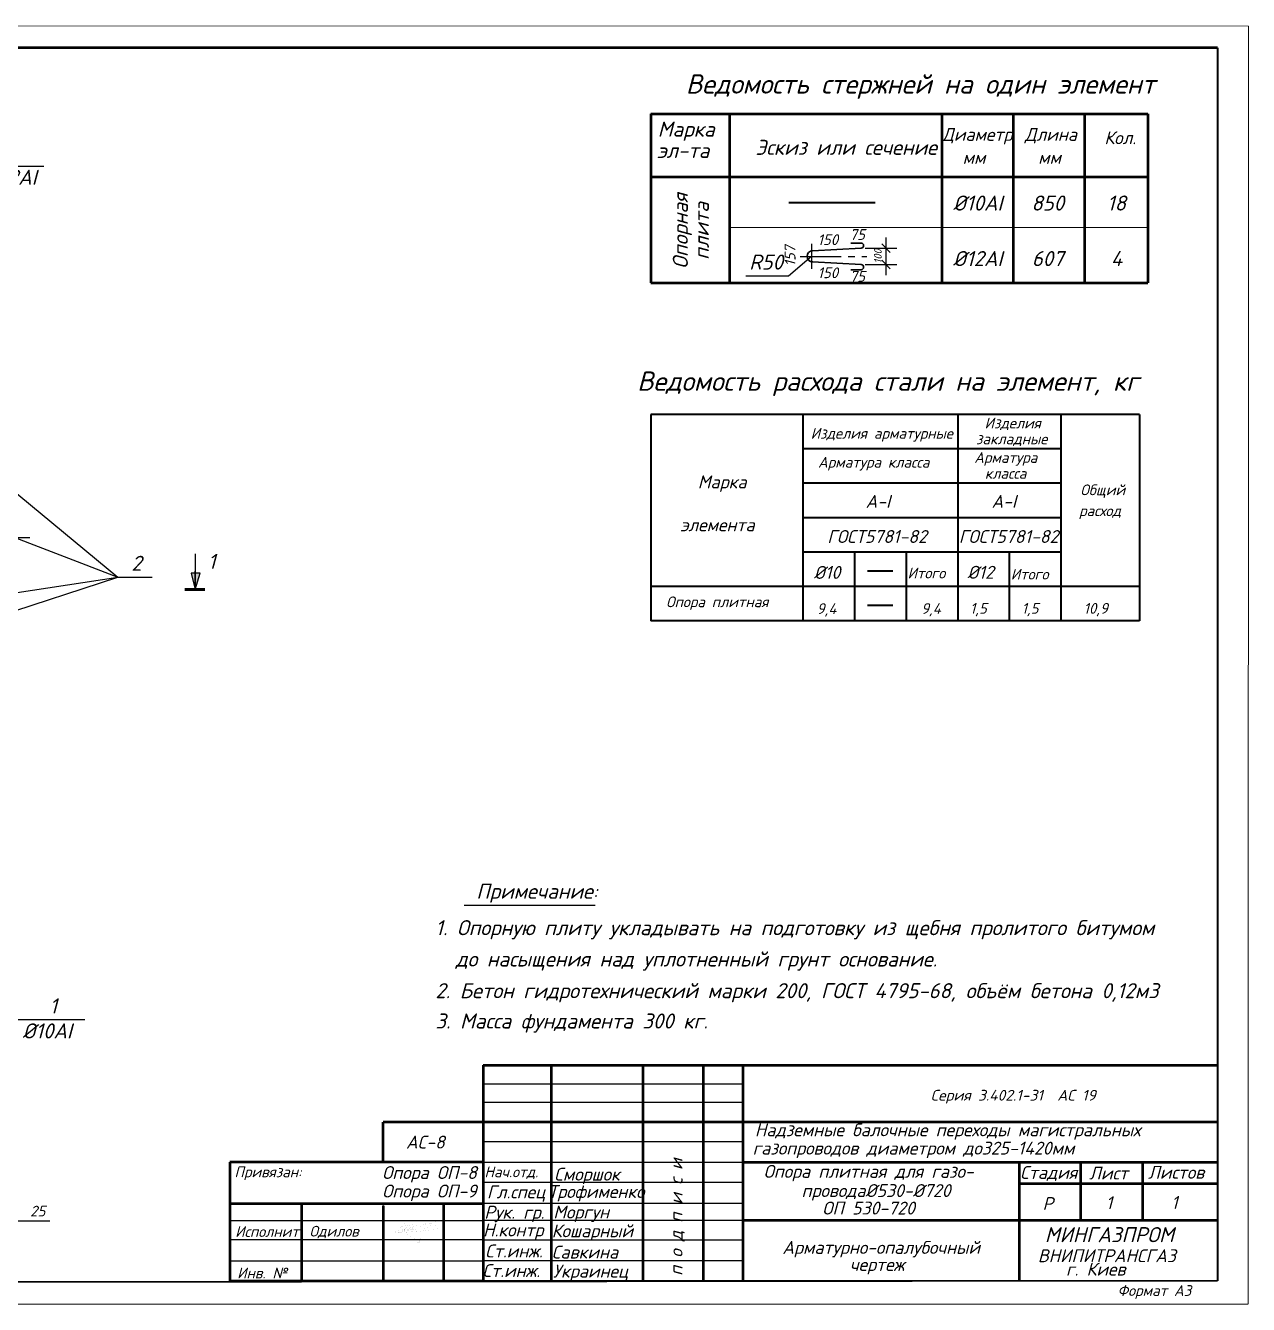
# Model space of a CAD drawing. Extents: x 108150 to 142535, y -18867 to -9422.
# Drawn here: x 137239.1 to 137523.2, y -16375.4 to -16078.3 of the extents above; entities that cross this region are included whole.
import ezdxf

# ---------------------------------------------------------------- set-up
doc = ezdxf.new("R2010")
doc.units = 0
doc.header["$MEASUREMENT"] = 0
doc.header["$PDMODE"] = 32
doc.header["$PDSIZE"] = 0.6
doc.linetypes.add('CENTER2', pattern=[28.575, 19.05, -3.175, 3.175, -3.175])
for name, color, linetype, lineweight in [('Выносные', 8, 'Continuous', 15), ('надписи', 2, 'Continuous', 15), ('Основные', 4, 'Continuous', 40), ('Разм.', 8, 'Continuous', 15), ('Рамки', 6, 'Continuous', 40), ('Текст', 2, 'Continuous', 15)]:
    doc.layers.add(name, color=color, linetype=linetype, lineweight=lineweight)
doc.styles.add('romand.shx', font='romand.shx', dxfattribs={"oblique": 15, "height": 2.5})
doc.styles.add('ГОСТ', font='isocpeur.ttf', dxfattribs={"oblique": 15, "height": 2.5})
doc.styles.add('ГОСТ2.5', font='isocpeur.ttf', dxfattribs={"oblique": 15, "height": 2.5})
doc.styles.add('ГОСТ3', font='isocpeur.ttf', dxfattribs={"oblique": 15, "height": 3})
doc.styles.add('ГОСТ3.5', font='isocpeur.ttf', dxfattribs={"oblique": 15, "height": 3.5})
doc.dimstyles.new('25', dxfattribs={"dimtxt": 2.7, "dimasz": 2, "dimexe": 2.5, "dimexo": 1, "dimgap": 1, "dimtad": 1, "dimdec": 0, "dimlfac": 25, "dimtxsty": 'ГОСТ', "dimblk": 'OBLIQUE', "dimcen": 25, "dimdle": 2.5, "dimclrd": 256, "dimclre": 256, "dimclrt": 2, "dimadec": 0, "dimazin": 0, "dimtfac": 1, "dimtdec": 0, "dimtmove": 0, "dimatfit": 3, "dimldrblk": 'DOTSMALL', "dimlwd": -1, "dimlwe": -1, "dimarcsym": 0})

# ---------------------------------------------------------------- blocks, each defined once
blk = doc.blocks.new('_Oblique')
at = {"color": 0, "linetype": 'ByBlock', "lineweight": -2}
blk.add_line((-0.5, -0.5), (0.5, 0.5), dxfattribs=at)
blk = doc.blocks.new('*D3260')
at = {"linetype": 'Continuous', "transparency": 16777216}
for p, q in [((137234.02, -16344.3), (137234.02, -16358.48)), ((137233.02, -16351.53), (137233.02, -16358.48)), ((137233.02, -16355.98), (137231.02, -16355.98)), ((137233.02, -16355.98), (137234.02, -16355.98)), ((137234.02, -16355.98), (137244.72, -16355.98))]:
    blk.add_line(p, q, dxfattribs=at)
at = {"layer": 'Defpoints', "color": 0, "linetype": 'Continuous', "lineweight": 0, "transparency": 16777216}
for p in [(137234.02, -16343.3), (137233.02, -16350.53), (137233.02, -16355.98)]:
    blk.add_point(p, dxfattribs=at)
at = {"linetype": 'Continuous', "transparency": 16777216, "xscale": 2, "yscale": 2, "zscale": 2}
blk.add_blockref('_Oblique', (137233.02, -16355.98), dxfattribs=at)
at = {"linetype": 'Continuous', "transparency": 16777216, "xscale": 2, "yscale": 2, "zscale": 2, "rotation": 180}
blk.add_blockref('_Oblique', (137234.02, -16355.98), dxfattribs=at)
at = {"color": 2, "linetype": 'Continuous', "lineweight": -2, "transparency": 16777216, "insert": (137241.88, -16353.73), "char_height": 2.5, "attachment_point": 5, "style": 'ГОСТ'}
blk.add_mtext('25', dxfattribs=at)
blk = doc.blocks.new('_DotSmall')
at = {"color": 0, "linetype": 'ByBlock', "lineweight": 15, "const_width": 0.5}
blk.add_lwpolyline([(-0.0625, 0, 1), (0.0625, 0, 1)], format="xyb", close=True, dxfattribs=at)
blk = doc.blocks.new('*D3267')
at = {"linetype": 'Continuous', "transparency": 16777216}
for p, q in [((137438.98, -16136.3), (137438.98, -16127.5)), ((137434.17, -16130), (137441.48, -16130)), ((137434.17, -16133.8), (137441.48, -16133.8))]:
    blk.add_line(p, q, dxfattribs=at)
at = {"layer": 'Defpoints', "color": 0, "linetype": 'Continuous', "lineweight": 0, "transparency": 16777216}
for p in [(137433.17, -16130), (137438.98, -16130), (137433.17, -16133.8)]:
    blk.add_point(p, dxfattribs=at)
at = {"linetype": 'Continuous', "transparency": 16777216, "xscale": 2, "yscale": 2, "zscale": 2}
for p, rotation in [((137438.98, -16130), 90), ((137438.98, -16133.8), 270)]:
    blk.add_blockref('_Oblique', p, dxfattribs=dict(at, rotation=rotation))
at = {"color": 2, "linetype": 'Continuous', "lineweight": -2, "transparency": 16777216, "insert": (137437.09, -16131.9), "char_height": 2.5, "attachment_point": 5, "rotation": 90, "style": 'ГОСТ'}
blk.add_mtext('{\\H0.71429x;100}', dxfattribs=at)

msp = doc.modelspace()

# ---------------------------------------------------------------- hatches: boundary and pattern name
at = {"layer": 'Разм.', "lineweight": 25, "ltscale": 0.5}
h = msp.add_hatch(color=252, dxfattribs=at)
h.paths.add_polyline_path([(137278.4826, -16209.2764), (137279.5905, -16205.4979), (137278.4865, -16205.4968)])
h.paths.add_polyline_path([(137278.4826, -16209.2764), (137278.4865, -16205.4968), (137277.5365, -16205.4958)])

# ---------------------------------------------------------------- linework, layer by layer
at = {"color": 4, "lineweight": 50}
for p, q in [((137384.3523, -16098.7983), (137384.3523, -16138.0815)), ((137402.5918, -16098.7983), (137402.5918, -16138.0815)), ((137451.9442, -16098.8027), (137451.9457, -16138.0859)), ((137468.5293, -16098.8027), (137468.5293, -16138.0859)), ((137485.1139, -16098.802), (137485.1139, -16138.0851)), ((137499.7787, -16098.802), (137499.7787, -16138.0851)), ((137345.3525, -16319.8466), (137516.0256, -16319.8466)), ((137345.3525, -16319.8466), (137345.3525, -16369.9289)), ((137361.1708, -16319.9469), (137361.1708, -16369.9289)), ((137382.4954, -16319.9469), (137382.4954, -16369.9289)), ((137396.5098, -16319.9469), (137396.5098, -16369.9289)), ((137405.7371, -16319.9469), (137405.7371, -16369.9289)), ((137345.5476, -16333.0935), (137322.1152, -16333.0935)), ((137322.1152, -16342.3503), (137322.1152, -16333.0935)), ((137516.0256, -16333.0935), (137345.5476, -16333.0935)), ((137345.3553, -16342.3503), (137286.5057, -16342.3503)), ((137286.5057, -16342.3503), (137286.5057, -16369.9202)), ((137516.0256, -16342.4064), (137405.7371, -16342.4064)), ((137469.8851, -16342.4064), (137469.8851, -16369.9289)), ((137484.1857, -16342.4064), (137484.1857, -16355.9215)), ((137498.5736, -16342.4064), (137498.5736, -16355.9215)), ((137469.8587, -16347.2853), (137515.7391, -16347.2853)), ((137345.3553, -16352.0523), (137286.5057, -16352.0523)), ((137303.1598, -16352.0523), (137303.1598, -16369.9251)), ((137322.1152, -16352.4877), (137322.1152, -16369.8969)), ((137336.1835, -16352.0205), (137336.1835, -16369.846)), ((137516.0256, -16355.9215), (137405.7371, -16355.9215)), ((137286.5057, -16369.9251), (137345.3419, -16369.9251))]:
    msp.add_line(p, q, dxfattribs=at)
at = {"color": 4, "lineweight": 20}
for p, q in [((137468.5293, -16098.8027), (137468.5293, -16138.0859)), ((137468.5293, -16098.8027), (137468.5293, -16138.0859)), ((137468.5293, -16098.8027), (137468.5293, -16138.0859)), ((137485.1139, -16098.802), (137485.1139, -16138.0851))]:
    msp.add_line(p, q, dxfattribs=at)
at = {"color": 3, "linetype": 'Continuous'}
for p, q in [((137230.0656, -16110.9667), (137243.2997, -16110.9667)), ((137421.6866, -16131.8957), (137416.3379, -16136.4745)), ((137416.3379, -16136.4745), (137406.4421, -16136.4745)), ((137182.019, -16176.3122), (137260.4775, -16206.4585)), ((137224.019, -16176.3122), (137260.4775, -16206.4585)), ((137182.019, -16218.3122), (137260.4775, -16206.4585)), ((137224.019, -16218.3122), (137260.4775, -16206.4585)), ((137260.4775, -16206.4585), (137268.4319, -16206.4585)), ((137252.7877, -16309.3017), (137171.6387, -16309.3017))]:
    msp.add_line(p, q, dxfattribs=at)
at = {"color": 2, "lineweight": 20}
for p, q in [((137384.3337, -16119.2582), (137384.3523, -16119.2582)), ((137384.3283, -16125.1859), (137384.3523, -16125.1859)), ((137402.5918, -16125.1859), (137499.7787, -16125.1895)), ((137384.3222, -16131.9247), (137384.3523, -16131.9247)), ((137384.3166, -16138.0815), (137384.3523, -16138.0815))]:
    msp.add_line(p, q, dxfattribs=at)
at = {"color": 3, "linetype": 'Continuous', "lineweight": 40}
for p, q in [((137416.3853, -16119.3872), (137436.4607, -16119.3872)), ((137434.6497, -16204.9711), (137440.5449, -16204.9711)), ((137434.6497, -16212.9711), (137440.5449, -16212.9711))]:
    msp.add_line(p, q, dxfattribs=at)
at = {"color": 4, "linetype": 'CENTER2', "lineweight": 25, "ltscale": 0.5}
for p, q in [((137421.6866, -16128.9803), (137421.6866, -16134.8112)), ((137419.0528, -16131.8957), (137434.4949, -16131.8957))]:
    msp.add_line(p, q, dxfattribs=at)
at = {"color": 3, "linetype": 'Continuous', "lineweight": 30}
for p, q in [((137433.1729, -16129.9957), (137421.8954, -16130.5996)), ((137433.1729, -16128.7957), (137430.7729, -16128.7957)), ((137433.1729, -16133.7957), (137421.8954, -16133.1918)), ((137433.1729, -16134.9957), (137430.7729, -16134.9957))]:
    msp.add_line(p, q, dxfattribs=at)
at = {"color": 4, "linetype": 'CENTER2', "lineweight": 25}
msp.add_line((137240.019, -16197.3122), (137166.019, -16197.3122), dxfattribs=at)
at = {"color": 4}
for p, q in [((137516.0256, -16319.8466), (137516.0256, -16333.0935)), ((137405.7066, -16324.203), (137345.4145, -16324.203)), ((137405.7066, -16337.6717), (137345.4145, -16337.6717)), ((137405.7066, -16347.0758), (137345.4145, -16347.0758)), ((137322.1152, -16369.8521), (137322.1152, -16352.4877)), ((137405.7066, -16351.9734), (137345.4145, -16351.9734)), ((137345.3553, -16355.9971), (137286.5057, -16355.9971)), ((137345.3553, -16360.3683), (137286.5057, -16360.3683)), ((137405.7066, -16360.4629), (137345.4145, -16360.4629)), ((137345.3553, -16365.3792), (137286.5057, -16365.3792)), ((137322.1152, -16366.0489), (137322.1152, -16369.8521)), ((137516.0256, -16369.9479), (137345.5476, -16369.9479))]:
    msp.add_line(p, q, dxfattribs=at)
at = {"color": 4, "lineweight": 25}
for p, q in [((137405.7371, -16328.5293), (137345.4145, -16328.5293)), ((137405.7371, -16342.4064), (137345.5476, -16342.4064)), ((137405.7371, -16355.9215), (137345.3525, -16355.9215)), ((137405.7371, -16365.3073), (137345.4145, -16365.3073))]:
    msp.add_line(p, q, dxfattribs=at)
at = {"color": 1, "linetype": 'Continuous', "lineweight": 0}
msp.add_line((137322.1152, -16352.4877), (137322.1152, -16352.0523), dxfattribs=at)
at = {"lineweight": 25, "const_width": 0.00781}
msp.add_lwpolyline([(137327.2045, -16356.7059), (137327.0692, -16356.5437), (137326.9611, -16356.5138), (137326.8644, -16356.487), (137326.6736, -16356.4925), (137326.4394, -16356.4992), (137326.3214, -16356.5026), (137325.9921, -16356.5936), (137325.7951, -16356.6947), (137325.5174, -16356.8372), (137325.4969, -16357.0193), (137325.4813, -16357.1589), (137325.5129, -16357.3226), (137325.6354, -16357.445), (137325.7898, -16357.5993), (137326.0507, -16357.7323), (137326.2796, -16358.0144), (137326.5405, -16358.2378), (137326.6593, -16358.3396), (137326.6416, -16358.472), (137326.5671, -16358.5465), (137326.4872, -16358.5518), (137326.2743, -16358.6369), (137326.0294, -16358.6848), (137325.8101, -16358.7277), (137325.5608, -16358.8072), (137325.2573, -16358.8551), (137324.9279, -16358.9071), (137324.5811, -16358.8924), (137324.3524, -16358.8826), (137324.4108, -16358.8019), (137324.9379, -16358.5997), (137325.4407, -16358.4068), (137325.7791, -16358.3123), (137326.189, -16358.198), (137326.4926, -16358.0782), (137326.8026, -16357.956), (137327.0303, -16357.876), (137327.1562, -16357.8318), (137327.3072, -16357.7111), (137327.419, -16357.6738), (137327.5148, -16357.594), (137327.5628, -16357.5035), (137327.6306, -16357.3754), (137327.5773, -16357.3472), (137327.5468, -16357.3971), (137327.502, -16357.4703), (137327.4568, -16357.5443), (137327.4001, -16357.6371), (137327.3072, -16357.7111), (137327.2752, -16357.8388), (137327.206, -16357.9399), (137327.1261, -16358.0566), (137327.0942, -16358.19), (137327.0995, -16358.3177), (137327.1399, -16358.3727), (137327.18, -16358.3928), (137327.2802, -16358.4095), (137327.3859, -16358.4271), (137327.4773, -16358.4128), (137327.5647, -16358.3992), (137327.6778, -16358.356), (137327.7468, -16358.3297), (137327.8276, -16358.2989), (137328.0419, -16358.1657), (137328.1855, -16358.1023), (137328.2623, -16358.0456), (137328.3396, -16357.9885), (137328.4052, -16357.94), (137328.4621, -16357.898), (137328.5596, -16357.8018), (137328.6421, -16357.7206), (137328.7467, -16357.6516), (137328.8336, -16357.4847), (137328.8638, -16357.4266), (137328.8424, -16357.4101), (137328.8108, -16357.4062), (137328.7676, -16357.4008), (137328.6977, -16357.414), (137328.6399, -16357.4338), (137328.5486, -16357.4649), (137328.4144, -16357.5106), (137328.3624, -16357.5547), (137328.2875, -16357.5993), (137328.2138, -16357.6611), (137328.1519, -16357.713), (137328.0665, -16357.7846), (137328.0337, -16357.8753), (137327.9717, -16357.9839), (137327.9448, -16358.0948), (137327.9482, -16358.1754), (137328.0087, -16358.2594), (137328.1006, -16358.2705), (137328.2694, -16358.2557), (137328.3791, -16358.2326), (137328.5066, -16358.2056), (137328.6702, -16358.1335), (137328.7885, -16358.0813), (137328.8814, -16358.0403), (137329.2319, -16357.8487), (137329.5657, -16357.6354), (137329.6761, -16357.5314), (137329.8531, -16357.3585), (137329.9768, -16357.2376), (137330.095, -16357.0896), (137330.0814, -16357.0455), (137330.0339, -16357.0285), (137329.9524, -16357.0285), (137329.8845, -16357.0489), (137329.7191, -16357.0984), (137329.5722, -16357.1778), (137329.4173, -16357.2615), (137329.3074, -16357.3474), (137329.1593, -16357.4634), (137329.0257, -16357.6188), (137328.9136, -16357.819), (137328.9016, -16357.8976), (137328.8973, -16357.9258), (137328.9229, -16357.9764), (137328.9556, -16357.9998), (137328.9976, -16358.0298), (137329.1188, -16358.019), (137329.2548, -16358.0068), (137329.6556, -16357.9253), (137330.0475, -16357.7848), (137330.4777, -16357.5975), (137331.2733, -16357.0896), (137331.8107, -16356.705), (137331.8836, -16356.6257), (137331.9372, -16356.5015), (137331.9393, -16356.4158), (137331.9029, -16356.3858), (137331.8493, -16356.3751), (137331.7764, -16356.3901), (137331.6607, -16356.4265), (137331.5492, -16356.4801), (137330.8461, -16356.9921), (137330.411, -16357.4227), (137330.3264, -16357.5558), (137330.3075, -16357.6205), (137330.2995, -16357.6751), (137330.2834, -16357.7847), (137330.294, -16357.8875), (137330.3304, -16357.9347), (137330.4451, -16357.9792), (137330.572, -16357.994), (137330.816, -16357.9859), (137331.0509, -16357.9493), (137331.2614, -16357.8909), (137331.3996, -16357.8526), (137331.8627, -16357.6315), (137332.1266, -16357.4372), (137332.4147, -16357.1457), (137332.5571, -16356.8716), (137332.6404, -16356.6044), (137332.637, -16356.3788), (137332.5953, -16356.24), (137332.5271, -16356.1332), (137332.4422, -16356.1006), (137332.3025, -16356.0469), (137332.1111, -16356.0331), (137331.9412, -16356.0657), (137331.8039, -16356.1049), (137331.7516, -16356.1506), (137331.658, -16356.2007), (137331.5817, -16356.2682), (137331.495, -16356.3449), (137331.4663, -16356.4032), (137331.4473, -16356.4416), (137331.4706, -16356.499), (137331.5294, -16356.5273), (137331.5926, -16356.5577), (137331.6285, -16356.575), (137331.8344, -16356.6514), (137332.0196, -16356.6949), (137332.2548, -16356.7058), (137332.5466, -16356.7193), (137332.8648, -16356.6949), (137333.0537, -16356.6805), (137333.3462, -16356.6274), (137333.7216, -16356.547), (137333.9863, -16356.4635), (137334.0873, -16356.3973), (137334.1972, -16356.3254), (137334.2267, -16356.2128), (137334.1814, -16356.1084), (137334.0908, -16356.0214), (137333.9863, -16355.9831), (137333.9097, -16355.896), (137333.8716, -16355.8706), (137333.8346, -16355.8802), (137333.7852, -16355.9035), (137333.7276, -16355.9501), (137333.6673, -16356.0118), (137333.63, -16356.0499), (137333.5825, -16356.0984), (137333.3549, -16356.3293), (137333.2462, -16356.4694), (137333.147, -16356.5974), (137333.0116, -16356.7721), (137332.7887, -16357.0594), (137332.1489, -16357.9515), (137331.6891, -16358.6402), (137331.3701, -16359.2323), (137331.0682, -16359.8296), (137330.7552, -16360.449), (137330.4037, -16361.1448), (137330.3684, -16361.1803), (137330.3393, -16361.2218), (137330.3006, -16361.2357), (137330.2604, -16361.2329), (137330.2355, -16361.1693), (137330.187, -16361.0779), (137330.1325, -16360.9752), (137330.0555, -16360.8607), (137329.8686, -16360.6283), (137329.0646, -16359.9344), (137328.2168, -16359.4298), (137327.2083, -16358.9755), (137326.4654, -16358.7689), (137326.1032, -16358.6979), (137325.2509, -16358.7583), (137324.8597, -16358.786), (137324.6323, -16358.8021), (137324.6756, -16358.7441), (137324.9171, -16358.737), (137326.9164, -16358.6483), (137328.0528, -16358.5986), (137329.9254, -16358.4674), (137331.0346, -16358.3576), (137331.5796, -16358.3036), (137332.6072, -16358.154), (137333.9563, -16357.9031), (137334.4781, -16357.7745), (137334.8177, -16357.6816), (137335.0142, -16357.5923), (137335.0942, -16357.5111), (137335.1068, -16357.4506), (137335.0984, -16357.3972), (137335.0703, -16357.3522), (137335.0126, -16357.303), (137334.9239, -16357.265), (137334.7776, -16357.2355), (137334.6516, -16357.2101), (137333.0647, -16356.9941), (137331.8624, -16356.9111), (137330.43, -16356.8678), (137329.2958, -16356.8965), (137328.303, -16356.9864), (137327.6591, -16357.0799), (137326.9455, -16357.2312), (137326.6754, -16357.2885), (137326.4778, -16357.3786), (137326.2767, -16357.4976), (137326.2331, -16357.5509), (137326.2109, -16357.6015), (137326.1994, -16357.661), (137326.1852, -16357.7342), (137326.1923, -16357.772), (137326.1995, -16357.8106), (137326.2923, -16357.9557), (137326.3877, -16358.0216), (137326.5149, -16358.0488), (137326.7966, -16358.0897), (137326.9397, -16358.0851), (137327.3714, -16358.0714), (137327.6484, -16358.0352), (137329.5235, -16357.7854)], dxfattribs=at)
at = {"color": 3, "linetype": 'Continuous', "lineweight": 30}
for centre, radius, start, end in [((137421.9491, -16131.8966), 1.298, 92.372796, 269.931571), ((137433.1729, -16129.3957), 0.6, 270, 90), ((137433.1729, -16134.3957), 0.6, 270, 90)]:
    msp.add_arc(centre, radius, start, end, dxfattribs=at)
at = {"layer": 'Выносные'}
for q in [(137102.9829, -16078.2762), (137523.1198, -16375.3081)]:
    msp.add_line((137523.1883, -16078.4119), q, dxfattribs=at)
at = {"layer": 'Основные', "lineweight": 50}
msp.add_line((137516.0256, -16083.4119), (137122.9829, -16083.412), dxfattribs=at)
at = {"layer": 'Основные'}
for p, q in [((137516.0256, -16083.4119), (137516.0256, -16215.9817)), ((137516.0256, -16103.8013), (137516.0256, -16169.576)), ((137516.0256, -16171.4219), (137516.0256, -16369.9479)), ((137479.6312, -16176.6178), (137419.6312, -16176.6178)), ((137479.6312, -16184.6178), (137419.6312, -16184.6178)), ((137479.6312, -16192.6178), (137419.6312, -16192.6178)), ((137479.6312, -16200.6178), (137419.6312, -16200.6178)), ((137497.9064, -16208.6178), (137384.3166, -16208.6178)), ((137497.9064, -16216.6178), (137384.3166, -16216.6178)), ((137516.0256, -16369.9479), (137110.9829, -16370.3102))]:
    msp.add_line(p, q, dxfattribs=at)
at = {"layer": 'Основные', "color": 4}
msp.add_line((137455.6312, -16168.6178), (137455.6312, -16216.6178), dxfattribs=at)
at = {"layer": 'Разм.', "color": 4, "lineweight": 50, "ltscale": 0.5}
for p, q in [((137384.3523, -16098.7983), (137499.7787, -16098.802)), ((137384.339, -16113.4436), (137499.7787, -16113.4472)), ((137384.3523, -16138.0815), (137499.7787, -16138.0851))]:
    msp.add_line(p, q, dxfattribs=at)
at = {"layer": 'Разм.', "color": 252, "lineweight": 25, "ltscale": 0.5}
for p, q in [((137278.4658, -16201.0099), (137278.4827, -16209.2217)), ((137279.5905, -16205.4979), (137277.5365, -16205.4958)), ((137277.5365, -16205.4958), (137278.4826, -16209.2764)), ((137278.4826, -16209.2764), (137278.4869, -16205.0665)), ((137278.4826, -16209.2764), (137279.5905, -16205.4979)), ((137102.9829, -16375.4102), (137523.1198, -16375.3081))]:
    msp.add_line(p, q, dxfattribs=at)
at = {"layer": 'Разм.', "color": 252, "lineweight": 60, "ltscale": 0.5}
msp.add_line((137280.7277, -16209.2762), (137276.0464, -16209.2714), dxfattribs=at)
at = {"layer": 'Разм.', "color": 2, "lineweight": 25, "ltscale": 0.5}
msp.add_line((137340.9617, -16282.6667, 2188.099), (137371.3675, -16282.6667, 2188.099), dxfattribs=at)
at = {"layer": 'Рамки', "color": 4}
for p, q in [((137497.9064, -16168.6178), (137384.3166, -16168.6178)), ((137384.3166, -16168.6178), (137384.3166, -16216.6178)), ((137419.6312, -16168.6178), (137419.6312, -16216.6178)), ((137479.6312, -16168.6178), (137479.6312, -16216.6178)), ((137497.9064, -16168.6178), (137497.9064, -16216.6178)), ((137431.6312, -16200.6178), (137431.6312, -16216.6178)), ((137443.6312, -16200.6178), (137443.6312, -16216.6178)), ((137467.6312, -16200.6178), (137467.6312, -16216.6178))]:
    msp.add_line(p, q, dxfattribs=at)

# ---------------------------------------------------------------- texts
at = {"layer": 'надписи', "color": 2, "ltscale": 0.8, "oblique": 15}
for s, height, style, p in [('Ведомость стержней на один элемент', 4.5, 'ГОСТ', (137392.4671, -16094.0938, -2188.099)), ('Марка', 3.5, 'ГОСТ', (137385.926, -16104.0884, -2188.099)), ('Диаметр', 3, 'ГОСТ', (137452.0262, -16105.0627, -2188.099)), ('Длина', 3, 'ГОСТ', (137471.2209, -16105.0627, -2188.099)), ('Кол.', 3, 'ГОСТ', (137489.7061, -16105.8368, -2188.099)), ('эл-та', 3.5, 'ГОСТ', (137385.7552, -16109.032, -2188.099)), ('Эскиз или сечение', 3.5, 'ГОСТ', (137408.6388, -16108.316)), ('Ведомость расхода стали на элемент, кг', 4.5, 'ГОСТ', (137381.1497, -16163.1387)), ('          Примечание:', 3.5, 'ГОСТ3.5', (137321.4932, -16281.1393)), (' 1. Опорную плиту укладывать на подготовку из щебня пролитого битумом ', 3.5, 'ГОСТ3.5', (137332.0419, -16289.625)), ('до насыщения над уплотненный грунт основание.', 3.5, 'ГОСТ3.5', (137338.9805, -16296.905)), (' 2. Бетон гидротехнический марки 200, ГОСТ 4795-68, объём бетона 0,12м3', 3.5, 'ГОСТ3.5', (137332.0419, -16304.2643)), (' 3. Масса фундамента 300 кг.', 3.5, 'ГОСТ3.5', (137332.0419, -16311.3058))]:
    msp.add_text(s, height=height, dxfattribs=dict(at, style=style)).set_placement(p)
at = {"layer": 'надписи', "color": 2, "ltscale": 3, "style": 'ГОСТ', "oblique": 15}
for p in [(137456.781, -16110.4142), (137474.3276, -16110.4142)]:
    msp.add_text('мм', height=3, dxfattribs=at).set_placement(p)
at = {"layer": 'надписи', "color": 2, "ltscale": 0.8, "style": 'ГОСТ', "oblique": 15}
for s, p in [('Опорная', (137392.9448, -16134.8019)), ('плита', (137397.8287, -16132.7232))]:
    msp.add_text(s, height=3.5, rotation=90, dxfattribs=at).set_placement(p)
at = {"layer": 'надписи', "color": 2, "lineweight": 30, "oblique": 15}
for s, height, style, p in [('Изделия', 2.5, 'ГОСТ2.5', (137461.8648, -16171.8827)), ('Изделия арматурные', 2.5, 'ГОСТ2.5', (137421.4704, -16174.264)), ('закладные', 2.5, 'ГОСТ2.5', (137459.8943, -16175.5627)), ('Арматура класса', 2.5, 'ГОСТ2.5', (137423.1688, -16180.9788)), ('Арматура', 2.5, 'ГОСТ2.5', (137459.4697, -16179.8827)), ('класса', 2.5, 'ГОСТ2.5', (137461.9474, -16183.5627)), ('Марка ', 3, 'ГОСТ3', (137395.2381, -16185.801)), ('Общий', 2.5, 'ГОСТ2.5', (137484.1377, -16187.3948)), ('А-I', 3, 'ГОСТ3', (137434.2424, -16190.3303)), ('А-I', 3, 'ГОСТ3', (137463.497, -16190.3303)), ('расход', 2.5, 'ГОСТ2.5', (137483.8246, -16192.2527)), (' элемента', 3, 'ГОСТ3', (137389.2452, -16195.7715)), ('ГОСТ5781-82', 3, 'ГОСТ3', (137425.3399, -16198.4906)), ('ГОСТ5781-82', 3, 'ГОСТ3', (137455.894, -16198.4906)), ('Итого', 2.5, 'ГОСТ2.5', (137443.9855, -16206.7228)), ('Итого', 2.5, 'ГОСТ2.5', (137467.9657, -16206.9902)), ('Опора плитная', 2.5, 'ГОСТ2.5', (137387.8902, -16213.4158)), ('9,4', 2.5, 'ГОСТ2.5', (137422.888, -16215.0107)), ('9,4', 2.5, 'ГОСТ2.5', (137447.1479, -16214.9727)), ('1,5', 2.5, 'ГОСТ2.5', (137458.4846, -16214.9357)), ('1,5', 2.5, 'ГОСТ2.5', (137470.4846, -16214.9357)), ('10,9', 2.5, 'ГОСТ2.5', (137484.8871, -16214.9357))]:
    msp.add_text(s, height=height, dxfattribs=dict(at, style=style)).set_placement(p)
at = {"layer": 'надписи', "color": 2, "char_height": 3, "width": 119.539601, "attachment_point": 1, "style": 'ГОСТ3'}
for s, insert in [('%%C10  ', (137422.2077, -16203.8318)), ('%%C12  ', (137457.8832, -16203.7974))]:
    msp.add_mtext(s, dxfattribs=dict(at, insert=insert))
at = {"layer": 'Текст', "attachment_point": 2}
for s, insert, char_height, style in [('%%C12АI', (137235.8788, -16111.7761), 3.5, 'ГОСТ3.5'), ('%%C10AI', (137460.2788, -16117.7655), 3.5, 'ГОСТ3.5'), ('850', (137476.5554, -16117.7655), 3.5, 'ГОСТ3.5'), ('18', (137492.5414, -16117.7648), 3.5, 'ГОСТ3.5'), ('150', (137425.464, -16126.7768), 2.5, 'ГОСТ3.5'), ('75', (137432.3039, -16125.5768), 2.5, 'ГОСТ3.5'), ('%%C12AI', (137460.2788, -16130.6611), 3.5, 'ГОСТ3.5'), ('607', (137476.5554, -16130.6611), 3.5, 'ГОСТ3.5'), ('4', (137492.5414, -16130.6604), 3.5, 'ГОСТ3.5'), ('R50', (137411.1133, -16131.4747), 3.5, 'ГОСТ3.5'), ('150', (137425.464, -16134.4644), 2.5, 'ГОСТ3.5'), ('75', (137432.3039, -16135.3122), 2.5, 'ГОСТ3.5'), ('2', (137264.8368, -16201.4587), 3.5, 'ГОСТ3.5'), (' 1 ', (137281.2097, -16201.0099), 3.5, 'ГОСТ'), ('1', (137245.5036, -16304.3019), 3.5, 'ГОСТ3.5'), ('%%C10АI', (137244.0627, -16310.1111), 3.5, 'ГОСТ3.5')]:
    msp.add_mtext(s, dxfattribs=dict(at, insert=insert, char_height=char_height, style=style))
at = {"layer": 'Текст', "insert": (137415.4484, -16131.8201), "char_height": 2.5, "attachment_point": 2, "rotation": 90, "style": 'ГОСТ3.5'}
msp.add_mtext('157', dxfattribs=at)
at = {"layer": 'Текст', "width": 865.941396, "attachment_point": 1}
for s, insert, char_height, style in [('Серия 3.402.1-31  АС 19', (137449.3626, -16325.5551), 2.5, 'romand.shx'), ('Надземные балочные переходы магистральных ', (137408.5042, -16333.3488), 3, 'ГОСТ3'), ('АС-8 ', (137327.4441, -16336.1938), 3, 'ГОСТ3'), (' газопроводов диаметром до325-1420мм', (137406.0857, -16337.5989), 3, 'ГОСТ3'), ('Опора ОП-8 ', (137321.9112, -16343.2672), 3, 'ГОСТ3'), ('Нач.отд.', (137345.6693, -16343.3637), 2.5, 'ГОСТ2.5'), ('Сморшок', (137361.8791, -16343.6503), 3, 'ГОСТ3'), ('Опора плитная для газо-', (137410.5428, -16342.9995), 3, 'ГОСТ3'), ('Стадия', (137470.1391, -16343.2482), 3, 'ГОСТ3'), ('Лист', (137486.1684, -16343.3813), 3, 'ГОСТ3'), ('Листов', (137499.8723, -16343.2118), 3, 'ГОСТ3'), ('Опора ОП-9 ', (137321.9112, -16347.5699), 3, 'ГОСТ3'), ('Гл.спец', (137346.2576, -16347.7635), 3, 'ГОСТ3'), ('Трофименко', (137360.4548, -16347.6796), 3, 'ГОСТ3'), ('провода%%C530-%%C720', (137419.3425, -16347.4602), 3, 'ГОСТ3'), ('  Р', (137471.5259, -16350.4768), 3, 'ГОСТ3'), ('   1', (137484.3434, -16350.2627), 3, 'ГОСТ3'), ('   1', (137499.5173, -16350.2271), 3, 'ГОСТ3'), ('Рук. гр.', (137345.6344, -16352.4875), 3, 'ГОСТ3'), ('Моргун', (137361.6648, -16352.4399), 3, 'ГОСТ3'), ('ОП 530-720', (137424.1739, -16351.5257), 3, 'ГОСТ3'), ('Одилов', (137305.0195, -16357.1474), 2.5, 'ГОСТ'), ('Н.контр', (137345.3525, -16356.6095), 3, 'ГОСТ3'), ('Кошарный', (137361.2987, -16356.8145), 3, 'ГОСТ3'), ('Исполнит', (137287.7493, -16357.2296), 2.5, 'ГОСТ2.5'), ('МИНГАЗПРОМ', (137475.8821, -16357.4535), 3.5, 'ГОСТ3.5'), ('Ст.инж.', (137345.8414, -16361.4914), 3, 'ГОСТ3'), ('Савкина', (137361.3131, -16361.7485), 3, 'ГОСТ3'), ('Арматурно-опалубочный', (137414.8932, -16360.6689), 3, 'ГОСТ3'), ('ВНИПИТРАНСГАЗ', (137474.2629, -16362.5957), 3, 'ГОСТ3'), ('Ст.инж.', (137345.2188, -16366.0409), 3, 'ГОСТ3'), ('чертеж', (137430.5518, -16364.6345), 3, 'ГОСТ3'), ('г. Киев', (137480.8088, -16365.7184), 3, 'ГОСТ3'), ('Инв. №', (137288.2082, -16366.8627), 2.5, 'ГОСТ2.5'), ('Украинец', (137361.6227, -16366.1727), 3, 'ГОСТ3'), ('Формат А{\\fISOCPEUR|b0|i0|c204|p34;3}', (137492.7746, -16370.9361), 2.5, 'ГОСТ2.5')]:
    msp.add_mtext(s, dxfattribs=dict(at, insert=insert, char_height=char_height, style=style))
at = {"layer": 'Текст', "insert": (137388.7059, -16368.7765), "char_height": 3, "width": 865.941396, "attachment_point": 1, "rotation": 90, "style": 'ГОСТ3'}
msp.add_mtext('п о д п и с и', dxfattribs=at)
at = {"layer": 'Текст', "lineweight": 50, "insert": (137287.5787, -16343.3637), "char_height": 2.5, "width": 865.941396, "attachment_point": 1, "style": 'ГОСТ2.5'}
msp.add_mtext('Привязан:', dxfattribs=at)

# ---------------------------------------------------------------- dimensions: what is measured, and where the dimension line sits
at = {"color": 3, "linetype": 'Continuous', "lineweight": -2}
dim = msp.add_linear_dim(base=(137438.979, -16129.9957), p1=(137433.1729, -16133.7957), p2=(137433.1729, -16129.9957), angle=90, text='{\\H0.71429x;100}', dimstyle='25', override={"dimtxt": 2.5}, dxfattribs=at)
dim.commit()
dim.dimension.update_dxf_attribs({"geometry": '*D3267', "text_midpoint": (137438.979, -16131.8957), "dimtype": 160})
dim = msp.add_linear_dim(base=(137233.019, -16355.9788), p1=(137234.019, -16343.3017), p2=(137233.019, -16350.5339), angle=180, dimstyle='25', dxfattribs=at)
dim.commit()
dim.dimension.update_dxf_attribs({"geometry": '*D3260', "text_midpoint": (137241.8837, -16355.9788), "dimtype": 160})

doc.saveas('drawing.dxf')
